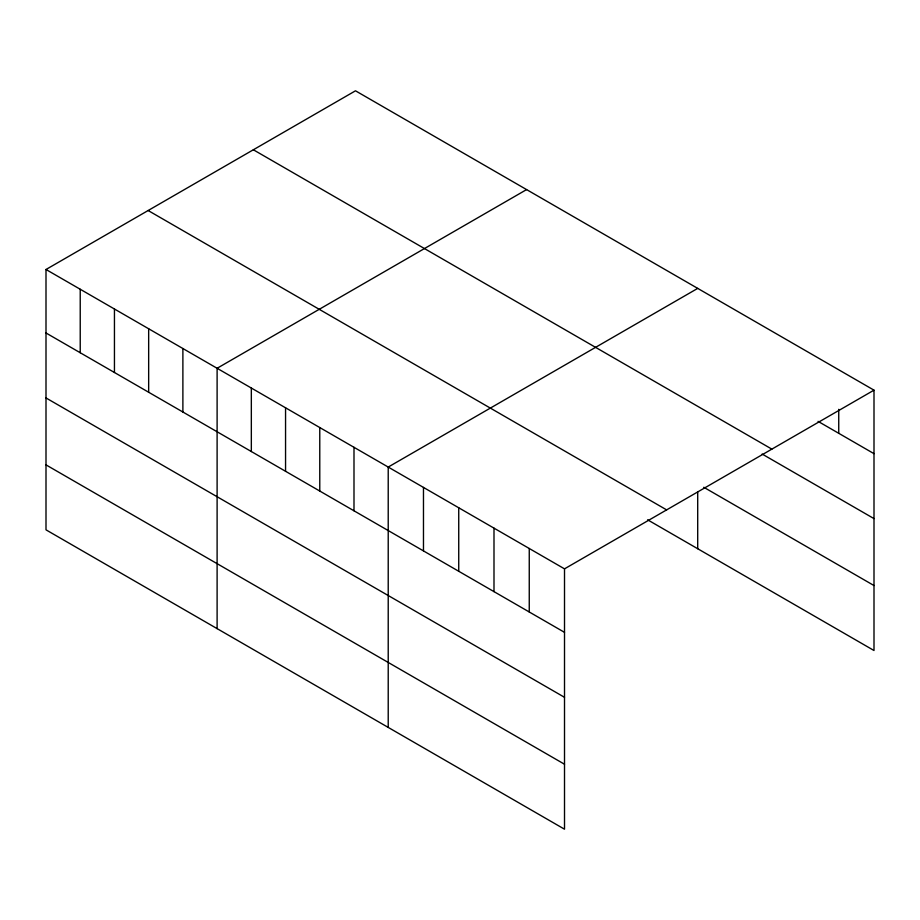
<?xml version="1.0" encoding="UTF-8"?>
<svg xmlns="http://www.w3.org/2000/svg" width="920" height="920" viewBox="0 0 920 920"><rect width="100%" height="100%" fill="white"/><g stroke="black" fill="none" stroke-linecap="round" stroke-linejoin="round"><path stroke-width="1.38" d="M46 269.491L564.512 568.847L564.512 829.196L46 529.839L46 269.491L355.488 90.804L874 390.16L874 650.509L647.599 519.8M526.596 189.589L217.108 368.276L217.108 628.624M697.705 288.385L388.217 467.061L388.217 727.409M564.512 568.847L874 390.16M818.075 421.371L874 453.663M253.356 149.776L771.869 449.132M762.139 454.043L874 518.615M703.788 487.278L874 585.545M148.131 210.519L666.644 509.887M46 332.982L564.512 632.339M46 397.946L564.512 697.303M46 464.876L564.512 764.232M838.741 409.319L838.741 433.308M697.705 492.246L697.705 548.734M529.253 548.492L529.253 611.984M493.994 528.137L493.994 591.629M458.735 507.782L458.735 571.274M423.476 487.416L423.476 550.919M353.993 447.304L353.993 510.807M319.769 427.547L319.769 491.05M285.556 407.79L285.556 471.293M251.332 388.033L251.332 451.536M182.884 348.519L182.884 412.01M148.661 328.762L148.661 392.253M114.448 309.005L114.448 372.497M80.224 289.248L80.224 352.74"/></g></svg>
